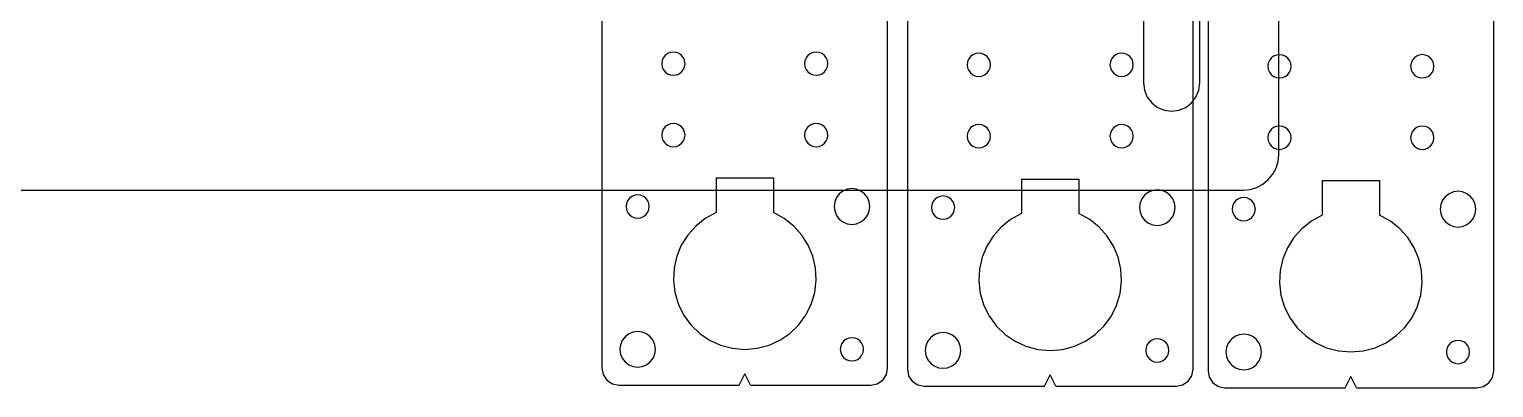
# Model space of a CAD drawing. Extents: x -257 to 298, y -311 to 343.
# Drawn here: x 20.4 to 298.2, y -148.3 to -80.3 of the extents above; entities that cross this region are included whole.
import ezdxf

# ---------------------------------------------------------------- set-up
doc = ezdxf.new("R2010")
doc.units = 0

msp = doc.modelspace()

# ---------------------------------------------------------------- linework, layer by layer
for p, q in [((129.01, -66.8664), (129.01, -144.552)), ((183.196, -144.552), (183.196, -66.8664)), ((186.939, -67.0741), (186.939, -144.76)), ((241.126, -144.76), (241.126, -67.0741)), ((243.974, -67.368), (243.974, -145.054)), ((298.16, -145.054), (298.16, -67.368)), ((140.643816, -85.6883), (140.424431, -86.216194)), ((140.991293, -85.23436), (140.643816, -85.6883)), ((141.452, -84.880116), (140.991293, -85.23436)), ((141.989138, -84.658254), (141.452, -84.880116)), ((142.556, -84.5843), (141.989138, -84.658254)), ((143.122862, -84.658254), (142.556, -84.5843)), ((143.66, -84.880116), (143.122862, -84.658254)), ((144.120707, -85.23436), (143.66, -84.880116)), ((144.468184, -85.6883), (144.120707, -85.23436)), ((144.687569, -86.216194), (144.468184, -85.6883)), ((167.737816, -85.6883), (167.518431, -86.216194)), ((168.085293, -85.23436), (167.737816, -85.6883)), ((168.546, -84.880116), (168.085293, -85.23436)), ((169.083138, -84.658254), (168.546, -84.880116)), ((169.65, -84.5843), (169.083138, -84.658254)), ((170.216862, -84.658254), (169.65, -84.5843)), ((170.754, -84.880116), (170.216862, -84.658254)), ((171.214707, -85.23436), (170.754, -84.880116)), ((171.562184, -85.6883), (171.214707, -85.23436)), ((171.781569, -86.216194), (171.562184, -85.6883)), ((198.573816, -85.896), (198.354431, -86.423894)), ((198.921293, -85.44206), (198.573816, -85.896)), ((199.382, -85.087816), (198.921293, -85.44206)), ((199.919138, -84.865954), (199.382, -85.087816)), ((200.486, -84.792), (199.919138, -84.865954)), ((201.052862, -84.865954), (200.486, -84.792)), ((201.59, -85.087816), (201.052862, -84.865954)), ((202.050707, -85.44206), (201.59, -85.087816)), ((202.398184, -85.896), (202.050707, -85.44206)), ((202.617569, -86.423894), (202.398184, -85.896)), ((225.666816, -85.896), (225.447431, -86.423894)), ((226.014293, -85.44206), (225.666816, -85.896)), ((226.475, -85.087816), (226.014293, -85.44206)), ((227.012138, -84.865954), (226.475, -85.087816)), ((227.579, -84.792), (227.012138, -84.865954)), ((228.145862, -84.865954), (227.579, -84.792)), ((228.683, -85.087816), (228.145862, -84.865954)), ((229.143707, -85.44206), (228.683, -85.087816)), ((229.491184, -85.896), (229.143707, -85.44206)), ((229.710569, -86.423894), (229.491184, -85.896)), ((255.955293, -85.73606), (255.607816, -86.19)), ((256.416, -85.381816), (255.955293, -85.73606)), ((256.953138, -85.159954), (256.416, -85.381816)), ((257.52, -85.086), (256.953138, -85.159954)), ((258.086862, -85.159954), (257.52, -85.086)), ((258.624, -85.381816), (258.086862, -85.159954)), ((259.084707, -85.73606), (258.624, -85.381816)), ((259.432184, -86.19), (259.084707, -85.73606)), ((283.04761, -85.733033), (282.700238, -86.18801)), ((283.508634, -85.377892), (283.04761, -85.733033)), ((284.046392, -85.155441), (283.508634, -85.377892)), ((284.613995, -85.081291), (284.046392, -85.155441)), ((285.181598, -85.155441), (284.613995, -85.081291)), ((285.719356, -85.377892), (285.181598, -85.155441)), ((286.18038, -85.733033), (285.719356, -85.377892)), ((286.527752, -86.18801), (286.18038, -85.733033)), ((140.424431, -86.216194), (140.348, -86.7923)), ((140.348, -86.7923), (140.424431, -87.368406)), ((140.424431, -87.368406), (140.643816, -87.8963)), ((140.643816, -87.8963), (140.991293, -88.35024)), ((140.991293, -88.35024), (141.452, -88.704484)), ((141.452, -88.704484), (141.989138, -88.926346)), ((143.122862, -88.926346), (143.66, -88.704484)), ((143.66, -88.704484), (144.120707, -88.35024)), ((144.120707, -88.35024), (144.468184, -87.8963)), ((144.468184, -87.8963), (144.687569, -87.368406)), ((144.764, -86.7923), (144.687569, -86.216194)), ((144.687569, -87.368406), (144.764, -86.7923)), ((144.764, -86.7923), (144.764, -86.7923)), ((167.518431, -86.216194), (167.442, -86.7923)), ((167.442, -86.7923), (167.518431, -87.368406)), ((167.518431, -87.368406), (167.737816, -87.8963)), ((167.737816, -87.8963), (168.085293, -88.35024)), ((168.085293, -88.35024), (168.546, -88.704484)), ((168.546, -88.704484), (169.083138, -88.926346)), ((170.216862, -88.926346), (170.754, -88.704484)), ((170.754, -88.704484), (171.214707, -88.35024)), ((171.214707, -88.35024), (171.562184, -87.8963)), ((171.562184, -87.8963), (171.781569, -87.368406)), ((171.858, -86.7923), (171.781569, -86.216194)), ((171.781569, -87.368406), (171.858, -86.7923)), ((171.858, -86.7923), (171.858, -86.7923)), ((198.354431, -86.423894), (198.278, -87)), ((198.278, -87), (198.354431, -87.576106)), ((198.354431, -87.576106), (198.573816, -88.104)), ((198.573816, -88.104), (198.921293, -88.55794)), ((198.921293, -88.55794), (199.382, -88.912184)), ((201.59, -88.912184), (202.050707, -88.55794)), ((202.050707, -88.55794), (202.398184, -88.104)), ((202.398184, -88.104), (202.617569, -87.576106)), ((202.694, -87), (202.617569, -86.423894)), ((202.617569, -87.576106), (202.694, -87)), ((202.694, -87), (202.694, -87)), ((225.447431, -86.423894), (225.371, -87)), ((225.371, -87), (225.447431, -87.576106)), ((225.447431, -87.576106), (225.666816, -88.104)), ((225.666816, -88.104), (226.014293, -88.55794)), ((226.014293, -88.55794), (226.475, -88.912184)), ((228.683, -88.912184), (229.143707, -88.55794)), ((229.143707, -88.55794), (229.491184, -88.104)), ((229.491184, -88.104), (229.710569, -87.576106)), ((229.787, -87), (229.710569, -86.423894)), ((229.710569, -87.576106), (229.787, -87)), ((229.787, -87), (229.787, -87)), ((255.388431, -86.717894), (255.312, -87.294)), ((255.312, -87.294), (255.388431, -87.870106)), ((255.607816, -86.19), (255.388431, -86.717894)), ((255.388431, -87.870106), (255.607816, -88.398)), ((255.607816, -88.398), (255.955293, -88.85194)), ((255.955293, -88.85194), (256.416, -89.206184)), ((258.624, -89.206184), (259.084707, -88.85194)), ((259.084707, -88.85194), (259.432184, -88.398)), ((259.651569, -86.717894), (259.432184, -86.19)), ((259.432184, -88.398), (259.651569, -87.870106)), ((259.728, -87.294), (259.651569, -86.717894)), ((259.651569, -87.870106), (259.728, -87.294)), ((259.728, -87.294), (259.728, -87.294)), ((282.481403, -86.716955), (282.40599, -87.294)), ((282.40599, -87.294), (282.481403, -87.871045)), ((282.700238, -86.18801), (282.481403, -86.716955)), ((282.481403, -87.871045), (282.700238, -88.39999)), ((282.700238, -88.39999), (283.04761, -88.854967)), ((283.04761, -88.854967), (283.508634, -89.210108)), ((285.719356, -89.210108), (286.18038, -88.854967)), ((286.18038, -88.854967), (286.527752, -88.39999)), ((286.746587, -86.716955), (286.527752, -86.18801)), ((286.527752, -88.39999), (286.746587, -87.871045)), ((286.822, -87.294), (286.746587, -86.716955)), ((286.746587, -87.871045), (286.822, -87.294)), ((286.822, -87.294), (286.822, -87.294)), ((141.989138, -88.926346), (142.556, -89.0003)), ((142.556, -89.0003), (143.122862, -88.926346)), ((169.083138, -88.926346), (169.65, -89.0003)), ((169.65, -89.0003), (170.216862, -88.926346)), ((199.382, -88.912184), (199.919138, -89.134046)), ((199.919138, -89.134046), (200.486, -89.208)), ((200.486, -89.208), (201.052862, -89.134046)), ((201.052862, -89.134046), (201.59, -88.912184)), ((226.475, -88.912184), (227.012138, -89.134046)), ((227.012138, -89.134046), (227.579, -89.208)), ((227.579, -89.208), (228.145862, -89.134046)), ((228.145862, -89.134046), (228.683, -88.912184)), ((256.416, -89.206184), (256.953138, -89.428046)), ((256.953138, -89.428046), (257.52, -89.502)), ((257.52, -89.502), (258.086862, -89.428046)), ((258.086862, -89.428046), (258.624, -89.206184)), ((283.508634, -89.210108), (284.046392, -89.432559)), ((284.046392, -89.432559), (284.613995, -89.506709)), ((284.613995, -89.506709), (285.181598, -89.432559)), ((285.181598, -89.432559), (285.719356, -89.210108)), ((140.424431, -99.762894), (140.348, -100.339)), ((140.643816, -99.235), (140.424431, -99.762894)), ((140.991293, -98.78106), (140.643816, -99.235)), ((141.452, -98.426816), (140.991293, -98.78106)), ((141.989138, -98.204954), (141.452, -98.426816)), ((142.556, -98.131), (141.989138, -98.204954)), ((143.122862, -98.204954), (142.556, -98.131)), ((143.66, -98.426816), (143.122862, -98.204954)), ((144.120707, -98.78106), (143.66, -98.426816)), ((144.468184, -99.235), (144.120707, -98.78106)), ((144.687569, -99.762894), (144.468184, -99.235)), ((144.764, -100.339), (144.687569, -99.762894)), ((167.518431, -99.762894), (167.442, -100.339)), ((167.737816, -99.235), (167.518431, -99.762894)), ((168.085293, -98.78106), (167.737816, -99.235)), ((168.546, -98.426816), (168.085293, -98.78106)), ((169.083138, -98.204954), (168.546, -98.426816)), ((169.65, -98.131), (169.083138, -98.204954)), ((170.216862, -98.204954), (169.65, -98.131)), ((170.754, -98.426816), (170.216862, -98.204954)), ((171.214707, -98.78106), (170.754, -98.426816)), ((171.562184, -99.235), (171.214707, -98.78106)), ((171.781569, -99.762894), (171.562184, -99.235)), ((171.858, -100.339), (171.781569, -99.762894)), ((198.354431, -99.970894), (198.278, -100.547)), ((198.573816, -99.443), (198.354431, -99.970894)), ((198.921293, -98.98906), (198.573816, -99.443)), ((199.382, -98.634816), (198.921293, -98.98906)), ((199.919138, -98.412954), (199.382, -98.634816)), ((200.486, -98.339), (199.919138, -98.412954)), ((201.052862, -98.412954), (200.486, -98.339)), ((201.59, -98.634816), (201.052862, -98.412954)), ((202.050707, -98.98906), (201.59, -98.634816)), ((202.398184, -99.443), (202.050707, -98.98906)), ((202.617569, -99.970894), (202.398184, -99.443)), ((202.694, -100.547), (202.617569, -99.970894)), ((225.447431, -99.970894), (225.371, -100.547)), ((225.666816, -99.443), (225.447431, -99.970894)), ((226.014293, -98.98906), (225.666816, -99.443)), ((226.475, -98.634816), (226.014293, -98.98906)), ((227.012138, -98.412954), (226.475, -98.634816)), ((227.579, -98.339), (227.012138, -98.412954)), ((228.145862, -98.412954), (227.579, -98.339)), ((228.683, -98.634816), (228.145862, -98.412954)), ((229.143707, -98.98906), (228.683, -98.634816)), ((229.491184, -99.443), (229.143707, -98.98906)), ((229.710569, -99.970894), (229.491184, -99.443)), ((229.787, -100.547), (229.710569, -99.970894)), ((255.607816, -99.737), (255.388431, -100.264894)), ((255.955293, -99.28306), (255.607816, -99.737)), ((256.416, -98.928816), (255.955293, -99.28306)), ((256.953138, -98.706954), (256.416, -98.928816)), ((257.52, -98.633), (256.953138, -98.706954)), ((258.086862, -98.706954), (257.52, -98.633)), ((258.624, -98.928816), (258.086862, -98.706954)), ((259.084707, -99.28306), (258.624, -98.928816)), ((259.432184, -99.737), (259.084707, -99.28306)), ((259.651569, -100.264894), (259.432184, -99.737)), ((282.700238, -99.73501), (282.481403, -100.263955)), ((283.04761, -99.280033), (282.700238, -99.73501)), ((283.508634, -98.924892), (283.04761, -99.280033)), ((284.046392, -98.702441), (283.508634, -98.924892)), ((284.613995, -98.628291), (284.046392, -98.702441)), ((285.181598, -98.702441), (284.613995, -98.628291)), ((285.719356, -98.924892), (285.181598, -98.702441)), ((286.18038, -99.280033), (285.719356, -98.924892)), ((286.527752, -99.73501), (286.18038, -99.280033)), ((286.746587, -100.263955), (286.527752, -99.73501)), ((140.348, -100.339), (140.424431, -100.915106)), ((140.424431, -100.915106), (140.643816, -101.443)), ((140.643816, -101.443), (140.991293, -101.89694)), ((140.991293, -101.89694), (141.452, -102.251184)), ((141.452, -102.251184), (141.989138, -102.473046)), ((141.989138, -102.473046), (142.556, -102.547)), ((142.556, -102.547), (143.122862, -102.473046)), ((143.122862, -102.473046), (143.66, -102.251184)), ((143.66, -102.251184), (144.120707, -101.89694)), ((144.120707, -101.89694), (144.468184, -101.443)), ((144.468184, -101.443), (144.687569, -100.915106)), ((144.687569, -100.915106), (144.764, -100.339)), ((144.764, -100.339), (144.764, -100.339)), ((167.442, -100.339), (167.518431, -100.915106)), ((167.518431, -100.915106), (167.737816, -101.443)), ((167.737816, -101.443), (168.085293, -101.89694)), ((168.085293, -101.89694), (168.546, -102.251184)), ((168.546, -102.251184), (169.083138, -102.473046)), ((169.083138, -102.473046), (169.65, -102.547)), ((169.65, -102.547), (170.216862, -102.473046)), ((170.216862, -102.473046), (170.754, -102.251184)), ((170.754, -102.251184), (171.214707, -101.89694)), ((171.214707, -101.89694), (171.562184, -101.443)), ((171.562184, -101.443), (171.781569, -100.915106)), ((171.781569, -100.915106), (171.858, -100.339)), ((171.858, -100.339), (171.858, -100.339)), ((198.278, -100.547), (198.354431, -101.123106)), ((198.354431, -101.123106), (198.573816, -101.651)), ((198.573816, -101.651), (198.921293, -102.10494)), ((198.921293, -102.10494), (199.382, -102.459184)), ((199.382, -102.459184), (199.919138, -102.681046)), ((199.919138, -102.681046), (200.486, -102.755)), ((200.486, -102.755), (201.052862, -102.681046)), ((201.052862, -102.681046), (201.59, -102.459184)), ((201.59, -102.459184), (202.050707, -102.10494)), ((202.050707, -102.10494), (202.398184, -101.651)), ((202.398184, -101.651), (202.617569, -101.123106)), ((202.617569, -101.123106), (202.694, -100.547)), ((202.694, -100.547), (202.694, -100.547)), ((225.371, -100.547), (225.447431, -101.123106)), ((225.447431, -101.123106), (225.666816, -101.651)), ((225.666816, -101.651), (226.014293, -102.10494)), ((226.014293, -102.10494), (226.475, -102.459184)), ((226.475, -102.459184), (227.012138, -102.681046)), ((227.012138, -102.681046), (227.579, -102.755)), ((227.579, -102.755), (228.145862, -102.681046)), ((228.145862, -102.681046), (228.683, -102.459184)), ((228.683, -102.459184), (229.143707, -102.10494)), ((229.143707, -102.10494), (229.491184, -101.651)), ((229.491184, -101.651), (229.710569, -101.123106)), ((229.710569, -101.123106), (229.787, -100.547)), ((229.787, -100.547), (229.787, -100.547)), ((255.388431, -100.264894), (255.312, -100.841)), ((255.312, -100.841), (255.388431, -101.417106)), ((255.388431, -101.417106), (255.607816, -101.945)), ((255.607816, -101.945), (255.955293, -102.39894)), ((255.955293, -102.39894), (256.416, -102.753184)), ((256.416, -102.753184), (256.953138, -102.975046)), ((258.086862, -102.975046), (258.624, -102.753184)), ((258.624, -102.753184), (259.084707, -102.39894)), ((259.084707, -102.39894), (259.432184, -101.945)), ((259.432184, -101.945), (259.651569, -101.417106)), ((259.728, -100.841), (259.651569, -100.264894)), ((259.651569, -101.417106), (259.728, -100.841)), ((259.728, -100.841), (259.728, -100.841)), ((282.481403, -100.263955), (282.40599, -100.841)), ((282.40599, -100.841), (282.481403, -101.418045)), ((282.481403, -101.418045), (282.700238, -101.94699)), ((282.700238, -101.94699), (283.04761, -102.401967)), ((283.04761, -102.401967), (283.508634, -102.757108)), ((283.508634, -102.757108), (284.046392, -102.979559)), ((285.181598, -102.979559), (285.719356, -102.757108)), ((285.719356, -102.757108), (286.18038, -102.401967)), ((286.18038, -102.401967), (286.527752, -101.94699)), ((286.527752, -101.94699), (286.746587, -101.418045)), ((286.822, -100.841), (286.746587, -100.263955)), ((286.746587, -101.418045), (286.822, -100.841)), ((286.822, -100.841), (286.822, -100.841)), ((256.953138, -102.975046), (257.52, -103.049)), ((257.52, -103.049), (258.086862, -102.975046)), ((284.046392, -102.979559), (284.613995, -103.053709)), ((284.613995, -103.053709), (285.181598, -102.979559)), ((150.684, -108.467), (161.522, -108.467)), ((150.684, -108.467), (150.684, -115.017)), ((161.522, -108.467), (161.522, -115.017)), ((174.730005, -110.953066), (174.023366, -111.496411)), ((175.553875, -110.612772), (174.730005, -110.953066)), ((176.423335, -110.49934), (175.553875, -110.612772)), ((177.292795, -110.612772), (176.423335, -110.49934)), ((178.116665, -110.953066), (177.292795, -110.612772)), ((178.823304, -111.496411), (178.116665, -110.953066)), ((208.614, -108.675), (219.451, -108.675)), ((208.614, -108.675), (208.614, -115.225)), ((219.451, -108.675), (219.451, -115.225)), ((233.482875, -110.819772), (232.659005, -111.160066)), ((234.352335, -110.70634), (233.482875, -110.819772)), ((235.221795, -110.819772), (234.352335, -110.70634)), ((236.045665, -111.160066), (235.221795, -110.819772)), ((265.648, -108.969), (276.486, -108.969)), ((265.648, -108.969), (265.648, -115.519)), ((276.486, -108.969), (276.486, -115.519)), ((291.387335, -111.00034), (290.517875, -111.113772)), ((292.256795, -111.113772), (291.387335, -111.00034)), ((133.651431, -113.309894), (133.575, -113.886)), ((133.575, -113.886), (133.651431, -114.462106)), ((133.870816, -112.782), (133.651431, -113.309894)), ((134.218293, -112.32806), (133.870816, -112.782)), ((134.679, -111.973816), (134.218293, -112.32806)), ((135.216138, -111.751954), (134.679, -111.973816)), ((135.783, -111.678), (135.216138, -111.751954)), ((136.349862, -111.751954), (135.783, -111.678)), ((136.887, -111.973816), (136.349862, -111.751954)), ((137.347707, -112.32806), (136.887, -111.973816)), ((137.695184, -112.782), (137.347707, -112.32806)), ((137.914569, -113.309894), (137.695184, -112.782)), ((137.991, -113.886), (137.914569, -113.309894)), ((137.914569, -114.462106), (137.991, -113.886)), ((137.991, -113.886), (137.991, -113.886)), ((173.153906, -113.002361), (173.036675, -113.886)), ((173.036675, -113.886), (173.153907, -114.769639)), ((173.490401, -112.19267), (173.153906, -113.002361)), ((174.023366, -111.496411), (173.490401, -112.19267)), ((179.356269, -112.19267), (178.823304, -111.496411)), ((179.692766, -113.002361), (179.356269, -112.19267)), ((179.81, -113.886), (179.692766, -113.002361)), ((179.692767, -114.769639), (179.809998, -113.886)), ((179.809998, -113.886), (179.81, -113.886)), ((191.580431, -113.516894), (191.504, -114.093)), ((191.799816, -112.989), (191.580431, -113.516894)), ((192.147293, -112.53506), (191.799816, -112.989)), ((192.608, -112.180816), (192.147293, -112.53506)), ((193.145138, -111.958954), (192.608, -112.180816)), ((193.712, -111.885), (193.145138, -111.958954)), ((194.278862, -111.958954), (193.712, -111.885)), ((194.816, -112.180816), (194.278862, -111.958954)), ((195.276707, -112.53506), (194.816, -112.180816)), ((195.624184, -112.989), (195.276707, -112.53506)), ((195.843569, -113.516894), (195.624184, -112.989)), ((195.92, -114.093), (195.843569, -113.516894)), ((231.082906, -113.209361), (230.965675, -114.093)), ((231.419401, -112.39967), (231.082906, -113.209361)), ((231.952366, -111.703411), (231.419401, -112.39967)), ((232.659005, -111.160066), (231.952366, -111.703411)), ((236.752304, -111.703411), (236.045665, -111.160066)), ((237.285269, -112.39967), (236.752304, -111.703411)), ((237.621766, -113.209361), (237.285269, -112.39967)), ((237.739, -114.093), (237.621766, -113.209361)), ((248.615431, -113.810894), (248.539, -114.387)), ((248.834816, -113.283), (248.615431, -113.810894)), ((249.182293, -112.82906), (248.834816, -113.283)), ((249.643, -112.474816), (249.182293, -112.82906)), ((250.180138, -112.252954), (249.643, -112.474816)), ((250.747, -112.179), (250.180138, -112.252954)), ((251.313862, -112.252954), (250.747, -112.179)), ((251.851, -112.474816), (251.313862, -112.252954)), ((252.311707, -112.82906), (251.851, -112.474816)), ((252.659184, -113.283), (252.311707, -112.82906)), ((252.878569, -113.810894), (252.659184, -113.283)), ((252.955, -114.387), (252.878569, -113.810894)), ((288.117906, -113.503361), (288.000675, -114.387)), ((288.454401, -112.69367), (288.117906, -113.503361)), ((288.987366, -111.997411), (288.454401, -112.69367)), ((289.694005, -111.454066), (288.987366, -111.997411)), ((290.517875, -111.113772), (289.694005, -111.454066)), ((293.080665, -111.454066), (292.256795, -111.113772)), ((293.787304, -111.997411), (293.080665, -111.454066)), ((294.320269, -112.69367), (293.787304, -111.997411)), ((294.656766, -113.503361), (294.320269, -112.69367)), ((294.774, -114.387), (294.656766, -113.503361)), ((133.651431, -114.462106), (133.870816, -114.99)), ((133.870816, -114.99), (134.218293, -115.44394)), ((134.218293, -115.44394), (134.679, -115.798184)), ((134.679, -115.798184), (135.216138, -116.020046)), ((135.216138, -116.020046), (135.783, -116.094)), ((135.783, -116.094), (136.349862, -116.020046)), ((136.349862, -116.020046), (136.887, -115.798184)), ((136.887, -115.798184), (137.347707, -115.44394)), ((137.347707, -115.44394), (137.695184, -114.99)), ((137.695184, -114.99), (137.914569, -114.462106)), ((148.60525, -116.148561), (146.793978, -117.588859)), ((150.684, -115.017), (148.60525, -116.148561)), ((163.60005, -116.148561), (161.5213, -115.017)), ((165.411322, -117.588859), (163.60005, -116.148561)), ((173.153907, -114.769639), (173.490404, -115.57933)), ((173.490404, -115.57933), (174.023369, -116.275589)), ((174.023369, -116.275589), (174.730008, -116.818934)), ((178.116668, -116.818934), (178.823306, -116.275589)), ((178.823306, -116.275589), (179.356271, -115.57933)), ((179.356271, -115.57933), (179.692767, -114.769639)), ((191.504, -114.093), (191.580431, -114.669106)), ((191.580431, -114.669106), (191.799816, -115.197)), ((191.799816, -115.197), (192.147293, -115.65094)), ((192.147293, -115.65094), (192.608, -116.005184)), ((192.608, -116.005184), (193.145138, -116.227046)), ((193.145138, -116.227046), (193.712, -116.301)), ((193.712, -116.301), (194.278862, -116.227046)), ((194.278862, -116.227046), (194.816, -116.005184)), ((194.816, -116.005184), (195.276707, -115.65094)), ((195.276707, -115.65094), (195.624184, -115.197)), ((195.624184, -115.197), (195.843569, -114.669106)), ((195.843569, -114.669106), (195.92, -114.093)), ((195.92, -114.093), (195.92, -114.093)), ((206.53525, -116.355561), (204.723978, -117.795859)), ((208.614, -115.224), (206.53525, -116.355561)), ((221.53005, -116.355561), (219.4513, -115.224)), ((223.341322, -117.795859), (221.53005, -116.355561)), ((230.965675, -114.093), (231.082907, -114.976639)), ((231.082907, -114.976639), (231.419404, -115.78633)), ((231.419404, -115.78633), (231.952369, -116.482589)), ((231.952369, -116.482589), (232.659008, -117.025934)), ((236.045668, -117.025934), (236.752306, -116.482589)), ((236.752306, -116.482589), (237.285271, -115.78633)), ((237.285271, -115.78633), (237.621767, -114.976639)), ((237.621767, -114.976639), (237.738998, -114.093)), ((237.738998, -114.093), (237.739, -114.093)), ((248.539, -114.387), (248.615431, -114.963106)), ((248.615431, -114.963106), (248.834816, -115.491)), ((248.834816, -115.491), (249.182293, -115.94494)), ((249.182293, -115.94494), (249.643, -116.299184)), ((249.643, -116.299184), (250.180138, -116.521046)), ((250.180138, -116.521046), (250.747, -116.595)), ((250.747, -116.595), (251.313862, -116.521046)), ((251.313862, -116.521046), (251.851, -116.299184)), ((251.851, -116.299184), (252.311707, -115.94494)), ((252.311707, -115.94494), (252.659184, -115.491)), ((252.659184, -115.491), (252.878569, -114.963106)), ((252.878569, -114.963106), (252.955, -114.387)), ((252.955, -114.387), (252.955, -114.387)), ((263.56925, -116.649561), (261.757978, -118.089859)), ((265.648, -115.518), (263.56925, -116.649561)), ((278.56405, -116.649561), (276.4853, -115.518)), ((280.375322, -118.089859), (278.56405, -116.649561)), ((288.000675, -114.387), (288.117907, -115.270639)), ((288.117907, -115.270639), (288.454404, -116.08033)), ((288.454404, -116.08033), (288.987369, -116.776589)), ((293.787306, -116.776589), (294.320271, -116.08033)), ((294.320271, -116.08033), (294.656767, -115.270639)), ((294.656767, -115.270639), (294.773998, -114.387)), ((294.773998, -114.387), (294.774, -114.387)), ((145.273369, -119.293008), (144.066605, -121.216121)), ((146.793978, -117.588859), (145.273369, -119.293008)), ((166.931931, -119.293008), (165.411322, -117.588859)), ((168.138695, -121.216121), (166.931931, -119.293008)), ((174.730008, -116.818934), (175.553877, -117.159228)), ((175.553877, -117.159228), (176.423338, -117.27266)), ((176.423338, -117.27266), (177.292798, -117.159228)), ((177.292798, -117.159228), (178.116668, -116.818934)), ((204.723978, -117.795859), (203.203369, -119.500008)), ((224.861931, -119.500008), (223.341322, -117.795859)), ((232.659008, -117.025934), (233.482877, -117.366228)), ((233.482877, -117.366228), (234.352338, -117.47966)), ((234.352338, -117.47966), (235.221798, -117.366228)), ((235.221798, -117.366228), (236.045668, -117.025934)), ((261.757978, -118.089859), (260.237369, -119.794008)), ((281.895931, -119.794008), (280.375322, -118.089859)), ((288.987369, -116.776589), (289.694008, -117.319934)), ((289.694008, -117.319934), (290.517877, -117.660228)), ((290.517877, -117.660228), (291.387338, -117.77366)), ((291.387338, -117.77366), (292.256798, -117.660228)), ((292.256798, -117.660228), (293.080668, -117.319934)), ((293.080668, -117.319934), (293.787306, -116.776589)), ((144.066605, -121.216121), (143.196872, -123.31331)), ((169.008428, -123.31331), (168.138695, -121.216121)), ((201.996605, -121.423121), (201.126872, -123.52031)), ((203.203369, -119.500008), (201.996605, -121.423121)), ((226.068695, -121.423121), (224.861931, -119.500008)), ((226.938428, -123.52031), (226.068695, -121.423121)), ((259.030605, -121.717121), (258.160872, -123.81431)), ((260.237369, -119.794008), (259.030605, -121.717121)), ((283.102695, -121.717121), (281.895931, -119.794008)), ((283.972428, -123.81431), (283.102695, -121.717121)), ((143.196872, -123.31331), (142.687354, -125.53969)), ((169.517946, -125.53969), (169.008428, -123.31331)), ((201.126872, -123.52031), (200.617354, -125.74669)), ((227.447946, -125.74669), (226.938428, -123.52031)), ((258.160872, -123.81431), (257.651354, -126.04069)), ((284.481946, -126.04069), (283.972428, -123.81431)), ((142.687354, -125.53969), (142.561234, -127.850374)), ((169.644066, -127.850374), (169.517946, -125.53969)), ((200.617354, -125.74669), (200.491234, -128.057374)), ((227.574066, -128.057374), (227.447946, -125.74669)), ((257.651354, -126.04069), (257.525234, -128.351374)), ((284.608066, -128.351374), (284.481946, -126.04069)), ((142.561234, -127.850374), (142.841697, -130.200474)), ((142.841697, -130.200474), (143.524683, -132.466563)), ((168.680617, -132.466563), (169.363603, -130.200474)), ((169.363603, -130.200474), (169.644066, -127.850374)), ((200.491234, -128.057374), (200.771697, -130.407474)), ((200.771697, -130.407474), (201.454683, -132.673563)), ((226.610617, -132.673563), (227.293603, -130.407474)), ((227.293603, -130.407474), (227.574066, -128.057374)), ((257.525234, -128.351374), (257.805697, -130.701474)), ((284.327603, -130.701474), (284.608066, -128.351374)), ((143.524683, -132.466563), (144.564542, -134.533894)), ((167.640758, -134.533894), (168.680617, -132.466563)), ((201.454683, -132.673563), (202.494542, -134.740894)), ((225.570758, -134.740894), (226.610617, -132.673563)), ((257.805697, -130.701474), (258.488683, -132.967563)), ((258.488683, -132.967563), (259.528542, -135.034894)), ((282.604758, -135.034894), (283.644617, -132.967563)), ((283.644617, -132.967563), (284.327603, -130.701474)), ((144.564542, -134.533894), (145.922071, -136.370601)), ((166.283229, -136.370601), (167.640758, -134.533894)), ((202.494542, -134.740894), (203.852071, -136.577601)), ((224.213229, -136.577601), (225.570758, -134.740894)), ((259.528542, -135.034894), (260.886071, -136.871601)), ((281.247229, -136.871601), (282.604758, -135.034894)), ((133.383366, -138.589411), (132.850401, -139.28567)), ((134.090005, -138.046066), (133.383366, -138.589411)), ((134.913875, -137.705772), (134.090005, -138.046066)), ((135.783335, -137.59234), (134.913875, -137.705772)), ((136.652795, -137.705772), (135.783335, -137.59234)), ((137.476665, -138.046066), (136.652795, -137.705772)), ((138.183304, -138.589411), (137.476665, -138.046066)), ((138.716269, -139.28567), (138.183304, -138.589411)), ((145.922071, -136.370601), (147.558067, -137.944818)), ((147.558067, -137.944818), (149.433326, -139.224679)), ((162.771974, -139.224679), (164.647233, -137.944818)), ((164.647233, -137.944818), (166.283229, -136.370601)), ((175.856138, -138.844954), (175.319, -139.066816)), ((176.423, -138.771), (175.856138, -138.844954)), ((176.989862, -138.844954), (176.423, -138.771)), ((177.527, -139.066816), (176.989862, -138.844954)), ((191.312366, -138.797411), (190.779401, -139.49367)), ((192.019005, -138.254066), (191.312366, -138.797411)), ((192.842875, -137.913772), (192.019005, -138.254066)), ((193.712335, -137.80034), (192.842875, -137.913772)), ((194.581795, -137.913772), (193.712335, -137.80034)), ((195.405665, -138.254066), (194.581795, -137.913772)), ((196.112304, -138.797411), (195.405665, -138.254066)), ((196.645269, -139.49367), (196.112304, -138.797411)), ((203.852071, -136.577601), (205.488067, -138.151818)), ((205.488067, -138.151818), (207.363326, -139.431679)), ((220.701974, -139.431679), (222.577233, -138.151818)), ((222.577233, -138.151818), (224.213229, -136.577601)), ((249.054005, -138.548066), (248.347366, -139.091411)), ((249.877875, -138.207772), (249.054005, -138.548066)), ((250.747335, -138.09434), (249.877875, -138.207772)), ((251.616795, -138.207772), (250.747335, -138.09434)), ((252.440665, -138.548066), (251.616795, -138.207772)), ((253.147304, -139.091411), (252.440665, -138.548066)), ((260.886071, -136.871601), (262.522067, -138.445818)), ((262.522067, -138.445818), (264.397326, -139.725679)), ((277.735974, -139.725679), (279.611233, -138.445818)), ((279.611233, -138.445818), (281.247229, -136.871601)), ((132.513906, -140.095361), (132.396675, -140.979)), ((132.396675, -140.979), (132.513907, -141.862639)), ((132.850401, -139.28567), (132.513906, -140.095361)), ((139.052766, -140.095361), (138.716269, -139.28567)), ((139.17, -140.979), (139.052766, -140.095361)), ((139.052767, -141.862639), (139.169997, -140.979)), ((139.169997, -140.979), (139.17, -140.979)), ((149.433326, -139.224679), (151.508645, -140.178318)), ((151.508645, -140.178318), (153.74482, -140.77387)), ((153.74482, -140.77387), (156.10265, -140.979469)), ((156.10265, -140.979469), (158.46048, -140.77387)), ((158.46048, -140.77387), (160.696655, -140.178318)), ((160.696655, -140.178318), (162.771974, -139.224679)), ((174.291431, -140.402894), (174.215, -140.979)), ((174.215, -140.979), (174.291431, -141.555106)), ((174.510816, -139.875), (174.291431, -140.402894)), ((174.291431, -141.555106), (174.510816, -142.083)), ((174.858293, -139.42106), (174.510816, -139.875)), ((175.319, -139.066816), (174.858293, -139.42106)), ((177.987707, -139.42106), (177.527, -139.066816)), ((178.335184, -139.875), (177.987707, -139.42106)), ((178.554569, -140.402894), (178.335184, -139.875)), ((178.335184, -142.083), (178.554569, -141.555106)), ((178.631, -140.979), (178.554569, -140.402894)), ((178.554569, -141.555106), (178.631, -140.979)), ((178.631, -140.979), (178.631, -140.979)), ((190.442906, -140.303361), (190.325675, -141.187)), ((190.325675, -141.187), (190.442907, -142.070639)), ((190.779401, -139.49367), (190.442906, -140.303361)), ((196.981766, -140.303361), (196.645269, -139.49367)), ((197.099, -141.187), (196.981766, -140.303361)), ((196.981767, -142.070639), (197.098997, -141.187)), ((197.098997, -141.187), (197.099, -141.187)), ((207.363326, -139.431679), (209.438645, -140.385318)), ((209.438645, -140.385318), (211.67482, -140.98087)), ((211.67482, -140.98087), (214.03265, -141.186469)), ((214.03265, -141.186469), (216.39048, -140.98087)), ((216.39048, -140.98087), (218.626655, -140.385318)), ((218.626655, -140.385318), (220.701974, -139.431679)), ((232.220431, -140.610894), (232.144, -141.187)), ((232.144, -141.187), (232.220431, -141.763106)), ((232.439816, -140.083), (232.220431, -140.610894)), ((232.787293, -139.62906), (232.439816, -140.083)), ((233.248, -139.274816), (232.787293, -139.62906)), ((233.785138, -139.052954), (233.248, -139.274816)), ((234.352, -138.979), (233.785138, -139.052954)), ((234.918862, -139.052954), (234.352, -138.979)), ((235.456, -139.274816), (234.918862, -139.052954)), ((235.916707, -139.62906), (235.456, -139.274816)), ((236.264184, -140.083), (235.916707, -139.62906)), ((236.483569, -140.610894), (236.264184, -140.083)), ((236.56, -141.187), (236.483569, -140.610894)), ((236.483569, -141.763106), (236.56, -141.187)), ((236.56, -141.187), (236.56, -141.187)), ((247.477906, -140.597361), (247.360675, -141.481)), ((247.360675, -141.481), (247.477907, -142.364639)), ((247.814401, -139.78767), (247.477906, -140.597361)), ((248.347366, -139.091411), (247.814401, -139.78767)), ((253.680269, -139.78767), (253.147304, -139.091411)), ((254.016766, -140.597361), (253.680269, -139.78767)), ((254.134, -141.481), (254.016766, -140.597361)), ((254.016767, -142.364639), (254.133998, -141.481)), ((254.133998, -141.481), (254.134, -141.481)), ((264.397326, -139.725679), (266.472645, -140.679318)), ((266.472645, -140.679318), (268.70882, -141.27487)), ((268.70882, -141.27487), (271.06665, -141.480469)), ((271.06665, -141.480469), (273.42448, -141.27487)), ((273.42448, -141.27487), (275.660655, -140.679318)), ((275.660655, -140.679318), (277.735974, -139.725679)), ((289.254403, -140.903955), (289.17899, -141.481)), ((289.17899, -141.481), (289.254403, -142.058045)), ((289.473238, -140.37501), (289.254403, -140.903955)), ((289.82061, -139.920033), (289.473238, -140.37501)), ((290.281634, -139.564892), (289.82061, -139.920033)), ((290.819392, -139.342441), (290.281634, -139.564892)), ((291.386995, -139.268291), (290.819392, -139.342441)), ((291.954598, -139.342441), (291.386995, -139.268291)), ((292.492356, -139.564892), (291.954598, -139.342441)), ((292.95338, -139.920033), (292.492356, -139.564892)), ((293.300752, -140.37501), (292.95338, -139.920033)), ((293.519587, -140.903955), (293.300752, -140.37501)), ((293.595, -141.481), (293.519587, -140.903955)), ((293.519587, -142.058045), (293.595, -141.481)), ((293.595, -141.481), (293.595, -141.481)), ((132.513907, -141.862639), (132.850404, -142.67233)), ((132.850404, -142.67233), (133.383369, -143.368589)), ((133.383369, -143.368589), (134.090007, -143.911934)), ((134.090007, -143.911934), (134.913877, -144.252228)), ((134.913877, -144.252228), (135.783337, -144.36566)), ((135.783337, -144.36566), (136.652798, -144.252228)), ((136.652798, -144.252228), (137.476667, -143.911934)), ((137.476667, -143.911934), (138.183306, -143.368589)), ((138.183306, -143.368589), (138.716271, -142.67233)), ((138.716271, -142.67233), (139.052767, -141.862639)), ((174.510816, -142.083), (174.858293, -142.53694)), ((174.858293, -142.53694), (175.319, -142.891184)), ((175.319, -142.891184), (175.856138, -143.113046)), ((175.856138, -143.113046), (176.423, -143.187)), ((176.423, -143.187), (176.989862, -143.113046)), ((176.989862, -143.113046), (177.527, -142.891184)), ((177.527, -142.891184), (177.987707, -142.53694)), ((177.987707, -142.53694), (178.335184, -142.083)), ((190.442907, -142.070639), (190.779404, -142.88033)), ((190.779404, -142.88033), (191.312369, -143.576589)), ((191.312369, -143.576589), (192.019007, -144.119934)), ((192.019007, -144.119934), (192.842877, -144.460228)), ((194.581798, -144.460228), (195.405667, -144.119934)), ((195.405667, -144.119934), (196.112306, -143.576589)), ((196.112306, -143.576589), (196.645271, -142.88033)), ((196.645271, -142.88033), (196.981767, -142.070639)), ((232.220431, -141.763106), (232.439816, -142.291)), ((232.439816, -142.291), (232.787293, -142.74494)), ((232.787293, -142.74494), (233.248, -143.099184)), ((233.248, -143.099184), (233.785138, -143.321046)), ((233.785138, -143.321046), (234.352, -143.395)), ((234.352, -143.395), (234.918862, -143.321046)), ((234.918862, -143.321046), (235.456, -143.099184)), ((235.456, -143.099184), (235.916707, -142.74494)), ((235.916707, -142.74494), (236.264184, -142.291)), ((236.264184, -142.291), (236.483569, -141.763106)), ((247.477907, -142.364639), (247.814404, -143.17433)), ((247.814404, -143.17433), (248.347369, -143.870589)), ((248.347369, -143.870589), (249.054008, -144.413934)), ((249.054008, -144.413934), (249.877877, -144.754228)), ((251.616798, -144.754228), (252.440668, -144.413934)), ((252.440668, -144.413934), (253.147306, -143.870589)), ((253.147306, -143.870589), (253.680271, -143.17433)), ((253.680271, -143.17433), (254.016767, -142.364639)), ((289.254403, -142.058045), (289.473238, -142.58699)), ((289.473238, -142.58699), (289.82061, -143.041967)), ((289.82061, -143.041967), (290.281634, -143.397108)), ((290.281634, -143.397108), (290.819392, -143.619559)), ((290.819392, -143.619559), (291.386995, -143.693709)), ((291.386995, -143.693709), (291.954598, -143.619559)), ((291.954598, -143.619559), (292.492356, -143.397108)), ((292.492356, -143.397108), (292.95338, -143.041967)), ((292.95338, -143.041967), (293.300752, -142.58699)), ((293.300752, -142.58699), (293.519587, -142.058045)), ((129.01, -144.552), (129.253585, -145.776587)), ((129.253585, -145.776587), (129.947258, -146.814742)), ((129.947258, -146.814742), (130.985413, -147.508415)), ((155.036, -147.752), (156.10267, -145.6184)), ((157.17, -147.752), (156.10333, -145.6184)), ((181.220587, -147.508415), (182.258742, -146.814742)), ((182.258742, -146.814742), (182.952415, -145.776587)), ((182.952415, -145.776587), (183.196, -144.552)), ((186.939, -144.76), (187.182585, -145.984587)), ((187.182585, -145.984587), (187.876258, -147.022742)), ((187.876258, -147.022742), (188.914413, -147.716415)), ((192.842877, -144.460228), (193.712337, -144.57366)), ((193.712337, -144.57366), (194.581798, -144.460228)), ((212.966, -147.96), (214.03267, -145.8264)), ((215.099, -147.96), (214.03233, -145.8264)), ((239.150587, -147.716415), (240.188742, -147.022742)), ((240.188742, -147.022742), (240.882415, -145.984587)), ((240.882415, -145.984587), (241.126, -144.76)), ((243.974, -145.054), (244.217585, -146.278587)), ((244.217585, -146.278587), (244.911258, -147.316742)), ((249.877877, -144.754228), (250.747338, -144.86766)), ((250.747338, -144.86766), (251.616798, -144.754228)), ((270, -148.254), (271.06667, -146.1204)), ((272.134, -148.254), (271.06733, -146.1204)), ((297.222742, -147.316742), (297.908528, -146.299584)), ((297.908528, -146.299584), (298.16, -145.054)), ((130.985413, -147.508415), (132.21, -147.752)), ((132.21, -147.752), (155.036, -147.752)), ((157.17, -147.752), (179.996, -147.752)), ((179.996, -147.752), (181.220587, -147.508415)), ((188.914413, -147.716415), (190.139, -147.96)), ((190.139, -147.96), (212.966, -147.96)), ((215.099, -147.96), (237.926, -147.96)), ((237.926, -147.96), (239.150587, -147.716415)), ((244.911258, -147.316742), (245.949413, -148.010415)), ((245.949413, -148.010415), (247.174, -148.254)), ((247.174, -148.254), (270, -148.254)), ((272.134, -148.254), (294.96, -148.254)), ((294.96, -148.254), (296.205584, -148.002528)), ((296.205584, -148.002528), (297.222742, -147.316742))]:
    msp.add_line(p, q)
at = {"layer": 'Layer 1'}
for p, q in [((257.386, -104.004), (257.386, 153.382)), ((231.733, -63.3641), (231.733, -90.4574)), ((242.4, -90.4574), (242.4, -63.3641)), ((231.733, -90.4573), (231.917627, -91.84886)), ((242.215064, -91.84886), (242.39968, -90.4573)), ((231.917627, -91.84886), (232.447548, -93.123965)), ((232.447548, -93.123965), (233.286866, -94.220437)), ((233.286866, -94.220437), (234.399685, -95.076099)), ((239.733015, -95.076099), (240.845833, -94.220437)), ((240.845833, -94.220437), (241.685149, -93.123965)), ((241.685149, -93.123965), (242.215064, -91.84886)), ((234.399685, -95.076099), (235.697119, -95.611997)), ((235.697119, -95.611997), (237.06635, -95.79063)), ((237.06635, -95.79063), (238.435581, -95.611997)), ((238.435581, -95.611997), (239.733015, -95.076099)), ((256.870741, -106.595711), (257.25498, -105.331252)), ((257.25498, -105.331252), (257.38633, -104.00367)), ((255.402468, -108.793138), (256.248331, -107.761517)), ((256.248331, -107.761517), (256.870741, -106.595711)), ((-250.613, -110.777), (250.613, -110.777)), ((250.613, -110.777), (251.940582, -110.64565)), ((251.940582, -110.64565), (253.205041, -110.261411)), ((253.205041, -110.261411), (254.370847, -109.639001)), ((254.370847, -109.639001), (255.402468, -108.793138))]:
    msp.add_line(p, q, dxfattribs=at)

doc.saveas('drawing.dxf')
